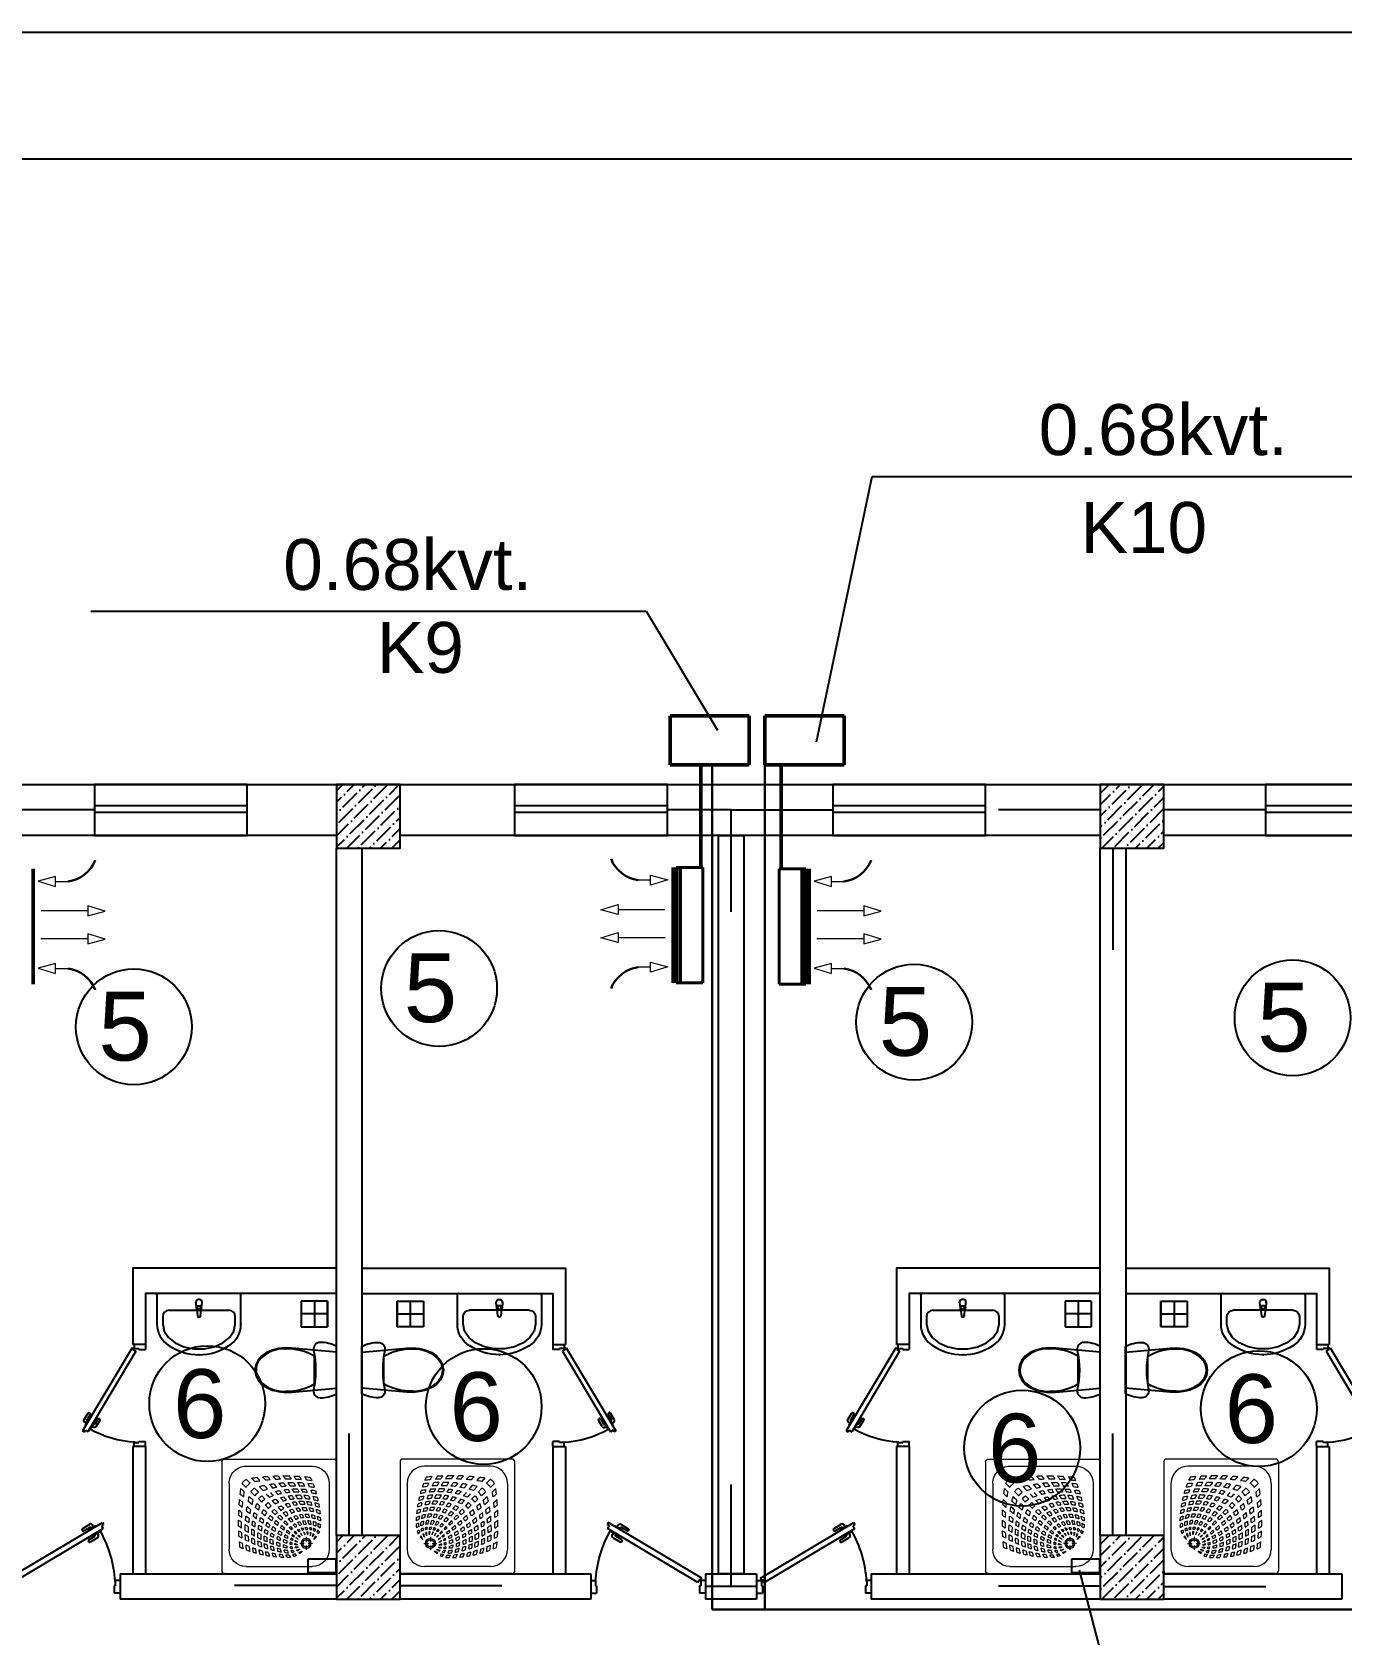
# Model space of a CAD drawing. Header units: millimetres. Extents: x 42452 to 2852333, y -419346 to 834876.
# Drawn here: x 2634634 to 2644925, y 600817 to 613409 of the extents above; entities that cross this region are included whole.
import ezdxf

# ---------------------------------------------------------------- set-up
doc = ezdxf.new("R2010")
doc.units = ezdxf.units.MM
for name, color, linetype, lineweight in [('c_dv_l x_tti-25_Ном._пера__21_Ном._пера__21', 7, 'Continuous', 30), ('memar', 7, 'Continuous', 25), ('ДВЕРИ', 7, 'Continuous', 5), ('Интерьер - Мебель_Ном._пера__1', 7, 'Continuous', 15), ('надписи', 5, 'Continuous', 30), ('соед_роз', 94, 'Continuous', 30), ('Соедин_роз', 94, 'Continuous', 30)]:
    doc.layers.add(name, color=color, linetype=linetype, lineweight=lineweight)
doc.layers.add('Интерьер - Мебель_Ном._пера__75', color=160, linetype='Continuous', lineweight=25, true_color=0x2731ed)
doc.styles.get("Standard").update_dxf_attribs({"font": 'arial.ttf'})
doc.styles.add('СГЕНЕРИР_СТИЛЬ_1', font='arial.ttf')

# ---------------------------------------------------------------- blocks, each defined once
blk = doc.blocks.new('qapi 700')
at = {"layer": 'ДВЕРИ', "color": 251, "lineweight": 25, "true_color": 0x636466}
for p, q in [((1281620, 90086), (1281659, 90086)), ((1281651, 89997), (1281651, 90034)), ((1281651, 90034), (1281659, 90034)), ((1281659, 90034), (1281659, 90086)), ((1282420, 90086), (1282380, 90086)), ((1282380, 90034), (1282380, 90085)), ((1282388, 90034), (1282380, 90034)), ((1282388, 89997), (1282388, 90034)), ((1281620, 89997), (1281651, 89997)), ((1282368, 90010), (1281735, 89633)), ((1282395, 89980), (1281741, 89591)), ((1282382, 89987), (1282368, 90010)), ((1282388, 89991), (1282382, 89987)), ((1282420, 89997), (1282388, 89997)), ((1282420, 89997), (1282388, 89997)), ((1282395, 89980), (1282388, 89991)), ((1281812, 89685), (1281762, 89656)), ((1281775, 89698), (1281826, 89728)), ((1281835, 89712), (1281794, 89687)), ((1281814, 89681), (1281812, 89685)), ((1281836, 89725), (1281838, 89722)), ((1281733, 89605), (1281747, 89613)), ((1281741, 89591), (1281733, 89605)), ((1281747, 89613), (1281735, 89633)), ((1281762, 89656), (1281765, 89651)), ((1281776, 89665), (1281770, 89676)), ((1281785, 89617), (1281787, 89613)), ((1281787, 89613), (1281837, 89642)), ((1281792, 89676), (1281793, 89674)), ((1281802, 89622), (1281809, 89609)), ((1281820, 89629), (1281818, 89631)), ((1281872, 89650), (1281831, 89626)), ((1281831, 89604), (1281881, 89634)), ((1281837, 89642), (1281835, 89646)), ((1281884, 89645), (1281883, 89647))]:
    blk.add_line(p, q, dxfattribs=at)
for centre, radius, start, end in [((1282471, 90052), 821, 183.4077, 209.5706), ((1281783, 89684), 15.9, 120.7133, 210.7133), ((1281798, 89680), 7.94, 120.7133, 210.7133), ((1281830, 89721), 7.94, 30.7133, 120.7133), ((1281831, 89718), 7.94, 300.7133, 30.7133), ((1281823, 89617), 15.9, 210.7133, 300.7133), ((1281827, 89633), 7.94, 210.7133, 300.7133), ((1281876, 89643), 7.94, 30.7133, 120.7133), ((1281877, 89641), 7.94, 300.7133, 30.7133)]:
    blk.add_arc(centre, radius, start, end, dxfattribs=at)
blk = doc.blocks.new('Умывальник 03 16')
at = {"layer": 'Интерьер - Мебель_Ном._пера__75', "color": 251, "linetype": 'Continuous', "true_color": 0x636466}
for p, q in [((0, 0), (-320, 0)), ((320, 0), (0, 0)), ((-330, -10), (-330, -240)), ((-25, -70), (-21, -112)), ((-18, -121), (-11, -174)), ((-14, -110), (-14, -95)), ((-14, -95), (14, -95)), ((11, -174), (18, -121)), ((14, -95), (14, -110)), ((21, -112), (25, -70)), ((330, -240), (330, -10)), ((-285, -180), (-285, -240)), ((-285, -240), (-273, -295)), ((-235, -130), (235, -130)), ((273, -295), (285, -240)), ((285, -240), (285, -180)), ((-273, -295), (-240, -345)), ((-240, -345), (-187, -387)), ((187, -387), (240, -345)), ((240, -345), (273, -295)), ((-187, -387), (-118, -417)), ((-118, -417), (-41, -433)), ((-41, -433), (41, -433)), ((41, -433), (118, -417)), ((118, -417), (187, -387))]:
    blk.add_line(p, q, dxfattribs=at)
for centre, radius, start, end in [((-320, -10), 10, 90, 180), ((320, -10), 10, 0, 90), ((0, -70), 25, 0, 180), ((0, -110), 21.1, 185.1696, 212.771), ((0, -110), 21.1, 212.771, 327.229), ((0, -110), 13.6, 180, 0), ((0, -110), 21.1, 327.229, 354.8304), ((-133, -240), 197, 180, 239.3268), ((-235, -180), 50, 90, 180), ((0, -173), 11.2, 187.1389, 352.8611), ((133, -240), 197, 300.6732, 0), ((235, -180), 50, 0, 90), ((0, -58), 422, 236.4705, 270), ((0, -58), 422, 270, 303.5295)]:
    blk.add_arc(centre, radius, start, end, dxfattribs=at)
for p in [(320, 0), (-330, -10), (-25, -70), (-18, -121), (21, -112), (11, -174), (330, -240), (-233, -410), (0, -480), (233, -410)]:
    blk.add_point(p, dxfattribs=at)
blk = doc.blocks.new('Унитаз 16_2')
at = {"layer": 'Интерьер - Мебель_Ном._пера__75', "color": 251, "linetype": 'Continuous', "true_color": 0x636466}
for p, q in [((-187, 0), (-194, -15)), ((187, 0), (-187, 0)), ((-141, 0), (-173, -350)), ((141, 0), (-141, 0)), ((173, -350), (141, 0)), ((194, -15), (187, 0)), ((-217, -112), (-218, -128)), ((-216, -95), (-217, -112)), ((-213, -79), (-216, -95)), ((-210, -62), (-213, -79)), ((-205, -46), (-210, -62)), ((-200, -31), (-205, -46)), ((-194, -15), (-200, -31)), ((200, -31), (194, -15)), ((205, -46), (200, -31)), ((210, -62), (205, -46)), ((213, -79), (210, -62)), ((216, -95), (213, -79)), ((217, -112), (216, -95)), ((218, -128), (217, -112)), ((-218, -128), (-216, -140)), ((-216, -140), (-212, -151)), ((-212, -151), (-206, -161)), ((-206, -161), (-198, -169)), ((-198, -169), (-188, -175)), ((-188, -175), (-178, -179)), ((-178, -179), (-166, -181)), ((-166, -181), (-154, -180)), ((-154, -180), (-116, -173)), ((-116, -173), (-78, -168)), ((0, -173), (-109, -173)), ((-78, -168), (-39, -165)), ((-39, -165), (0, -164)), ((0, -164), (39, -165)), ((109, -173), (0, -173)), ((39, -165), (78, -168)), ((78, -168), (116, -173)), ((116, -173), (154, -180)), ((154, -180), (166, -181)), ((166, -181), (178, -179)), ((178, -179), (188, -175)), ((188, -175), (198, -169)), ((198, -169), (206, -161)), ((206, -161), (212, -151)), ((212, -151), (216, -140)), ((216, -140), (218, -128)), ((-173, -350), (-175, -402)), ((175, -402), (173, -350)), ((-175, -402), (-169, -453)), ((-169, -453), (-157, -503)), ((-157, -503), (-138, -550)), ((138, -550), (157, -503)), ((157, -503), (169, -453)), ((169, -453), (175, -402)), ((-138, -550), (-112, -587)), ((-112, -587), (-79, -616)), ((-79, -616), (-41, -634)), ((41, -634), (79, -616)), ((79, -616), (112, -587)), ((81, -605), (81, -605)), ((112, -587), (138, -550)), ((-41, -634), (0, -640)), ((0, -631), (0, -631)), ((0, -640), (41, -634))]:
    blk.add_line(p, q, dxfattribs=at)
for centre, radius, start, end in [((258, -388), 425, 149.6518, 181.3539), ((-258, -388), 425, 358.6461, 30.3482), ((89, -412), 257, 176.8048, 228.4245), ((-89, -412), 257, 311.5755, 3.1952), ((1, -493), 139, 233.7772, 269.6644), ((-1, -493), 139, 270.3356, 306.2228)]:
    blk.add_arc(centre, radius, start, end, dxfattribs=at)
for p in [(109, -173), (-167, -398), (167, -398), (-81, -605)]:
    blk.add_point(p, dxfattribs=at)
blk = doc.blocks.new('Символ поддона душа 16')
at = {"layer": 'Интерьер - Мебель_Ном._пера__1', "color": 251, "linetype": 'Continuous', "lineweight": 5, "true_color": 0x636466}
for p, q in [((878, 900), (23, 900)), ((0, 22), (0, 878)), ((709, 844), (191, 844)), ((900, 22), (900, 878)), ((56, 191), (56, 709)), ((222, 662), (187, 662)), ((238, 713), (238, 678)), ((238, 647), (238, 611)), ((289, 662), (253, 662)), ((844, 191), (844, 709)), ((303, 601), (286, 614)), ((299, 597), (286, 614)), ((326, 567), (311, 584)), ((333, 574), (316, 589)), ((361, 531), (345, 547)), ((370, 540), (353, 555)), ((402, 486), (380, 510)), ((414, 498), (390, 520)), ((445, 440), (422, 465)), ((460, 455), (435, 478)), ((486, 395), (463, 420)), ((505, 414), (480, 437)), ((558, 364), (533, 387)), ((537, 342), (513, 367)), ((586, 289), (562, 314)), ((611, 314), (586, 338)), ((643, 228), (612, 260)), ((672, 257), (640, 288)), ((707, 159), (678, 190)), ((741, 193), (710, 222)), ((878, 0), (23, 0)), ((709, 56), (191, 56))]:
    blk.add_line(p, q, dxfattribs=at)
for radius in [39.4, 28.1]:
    blk.add_circle((238, 662), radius, dxfattribs=at)
for centre, radius, start, end in [((23, 878), 22.5, 90, 180), ((878, 878), 22.5, 0, 90), ((191, 709), 135, 90, 180), ((375, 636), 137, 108.2589, 116.5791), ((221, 672), 127, 35.2917, 42.9165), ((201, 669), 163, 29.6354, 36.3675), ((380, 568), 205, 88.3128, 95.6344), ((193, 668), 196, 25.9651, 31.9952), ((219, 668), 198, 26.2829, 32.3063), ((395, -91), 865, 86.9845, 88.7448), ((221, 664), 222, 23.6301, 29.5143), ((203, 656), 265, 20.8026, 26.059), ((395, -91), 865, 83.3288, 85.055), ((216, 652), 280, 19.5061, 24.9124), ((193, 644), 327, 17.2778, 22.1643), ((395, -91), 865, 79.7831, 81.4836), ((191, 641), 354, 15.4246, 20.2098), ((159, 633), 410, 13.5731, 17.8969), ((709, 709), 135, 0, 90), ((264, 525), 137, 129.0538, 140.804), ((-676, 1012), 935, 334.0421, 335.9516), ((375, 636), 137, 129.196, 140.9462), ((-112, 1576), 935, 294.0484, 295.9579), ((386, 556), 183, 114.6682, 122.9443), ((361, 416), 303, 98.8716, 104.2822), ((235, 666), 93.2, 48.7297, 55.3816), ((367, 478), 226, 101.3517, 107.6931), ((311, 389), 304, 87.4738, 92.4325), ((238, 662), 67.7, 26.6695, 27), ((-5397, -6293), 8966, 50.4229, 50.5638), ((108, 213), 459, 62.8458, 65.562), ((325, 476), 198, 89.1874, 95.9965), ((3, -304), 1022, 71.4234, 72.8305), ((-722, -1235), 2148, 60.8239, 61.4453), ((172, 140), 529, 73.0453, 75.4872), ((235, 666), 93.2, 32.1387, 37.3696), ((235, 666), 93.2, 16.8111, 21.1202), ((391, 520), 235, 101.8201, 106.3724), ((235, 666), 93.2, 344.2911, 347.5452), ((235, 666), 93.2, 359.6842, 5.0775), ((386, 556), 183, 101.3677, 106.7778), ((221, 672), 127, 21.1122, 27.6146), ((361, 416), 303, 90.9431, 94.1785), ((221, 672), 127, 341.1955, 345.1989), ((-722, -1235), 2148, 59.8538, 60.3474), ((172, 140), 529, 69.2224, 71.1284), ((359, 534), 169, 89.6302, 95.1753), ((221, 672), 127, 8.378, 13.7023), ((311, 389), 304, 80.2718, 83.408), ((221, 672), 127, 353.8386, 0.11), ((3, -304), 1022, 69.3865, 70.3486), ((325, 476), 198, 78.8788, 83.6226), ((201, 669), 163, 17.6042, 23.8079), ((201, 669), 163, 343.2389, 347.4953), ((201, 669), 163, 6.7115, 11.9035), ((201, 669), 163, 354.1913, 0.2556), ((391, 520), 235, 88.6469, 95.0662), ((193, 668), 196, 14.6813, 21.0162), ((385, 619), 120, 80.9202, 93.938), ((361, 416), 303, 80.5246, 85.8025), ((303, 275), 433, 75.0459, 78.8273), ((193, 668), 196, 4.2183, 9.5363), ((193, 668), 196, 352.6245, 358.5286), ((3, -304), 1022, 66.3258, 67.874), ((289, 356), 342, 68.1808, 73.0545), ((161, 64), 641, 66.5712, 69.1241), ((234, -309), 1060, 80.7899, 80.837), ((219, 668), 198, 13.8019, 20.7098), ((219, 668), 198, 349.7336, 355.6196), ((219, 668), 198, 1.6025, 7.7855), ((336, -158), 914, 82.7867, 84.4272), ((391, 520), 235, 81.5102, 81.7327), ((221, 664), 222, 11.3577, 18.0521), ((234, -309), 1060, 77.8137, 79.2341), ((99, -526), 1280, 73.4331, 74.6143), ((221, 664), 222, 348.8556, 354.1687), ((221, 664), 222, 359.6929, 6.0044), ((151, -320), 1048, 72.4325, 73.8593), ((-173, -726), 1499, 64.757, 65.7943), ((-149, -782), 1561, 66.7074, 67.6945), ((208, 656), 260, 9.8051, 15.9308), ((208, 656), 260, 349.5692, 354.2534), ((208, 656), 260, 359.1728, 5.1844), ((336, -158), 914, 79.3162, 80.9273), ((234, -309), 1060, 74.7822, 76.1739), ((219, 652), 277, 8.1122, 14.298), ((99, -526), 1280, 70.9149, 72.0683), ((219, 652), 277, 357.4706, 3.6927), ((151, -320), 1048, 69.3837, 70.7871), ((-149, -782), 1561, 64.623, 65.5906), ((193, 644), 327, 6.8416, 12.3555), ((193, 644), 327, 357.326, 3.0068), ((336, -158), 914, 75.9876, 77.5746), ((234, -309), 1060, 71.9075, 73.2752), ((191, 641), 354, 5.2184, 10.5629), ((99, -526), 1280, 68.541, 69.6743), ((191, 641), 354, 356.003, 1.5769), ((151, -320), 1048, 66.495, 67.884), ((159, 633), 410, 4.3349, 9.1453), ((159, 633), 410, 355.9929, 1.0759), ((91, 621), 500, 11.8149, 15.5001), ((395, -91), 865, 76.2338, 78.0955), ((336, -158), 914, 72.6385, 74.4189), ((91, 621), 500, 3.9186, 8.0135), ((234, -309), 1060, 68.9949, 70.5553), ((99, -526), 1280, 66.1047, 67.4125), ((91, 621), 500, 356.746, 1.1309), ((151, -320), 1048, 63.4759, 65.0958), ((68, 611), 550, 10.9345, 14.4671), ((68, 611), 550, 3.4001, 7.2825), ((8, 599), 636, 9.7539, 12.944), ((395, -91), 865, 72.6704, 74.4434), ((336, -158), 914, 69.2927, 70.9472), ((8, 599), 636, 2.9751, 6.4514), ((234, -309), 1060, 66.1054, 67.5253), ((99, -526), 1280, 63.7037, 64.8768), ((-80, 591), 746, 8.2388, 11.0494), ((-80, 591), 746, 2.295, 5.3301), ((395, -91), 865, 68.9788, 70.8399), ((-198, 578), 889, 7.0667, 9.5129), ((336, -158), 914, 65.8073, 67.5698), ((-198, 578), 889, 1.9244, 4.5393), ((234, -309), 1060, 63.0798, 64.6149), ((-387, 558), 1104, 6.1761, 8.2184), ((-387, 558), 1104, 1.91, 4.0711), ((395, -91), 865, 65.1461, 67.0472), ((-759, 508), 1504, 5.9584, 7.5213), ((336, -158), 914, 62.1533, 63.9448), ((-1097, 492), 1866, 4.8823, 6.1801), ((332, 520), 205, 174.3656, 181.6872), ((233, 681), 198, 237.6937, 243.7171), ((232, 707), 196, 238.0048, 244.0349), ((264, 525), 137, 153.4209, 161.7411), ((231, 700), 163, 233.6325, 240.3646), ((228, 679), 127, 227.0835, 234.7083), ((380, 509), 235, 174.9338, 181.3531), ((380, 509), 235, 163.6276, 168.1799), ((235, 665), 93.2, 214.6184, 221.2703), ((232, 707), 196, 248.9838, 255.3187), ((282, 515), 120, 176.062, 189.0798), ((344, 514), 183, 163.2222, 168.6323), ((231, 700), 163, 246.1921, 252.3958), ((228, 679), 127, 242.3854, 248.8878), ((344, 514), 183, 147.0557, 155.3318), ((235, 665), 93.2, 232.6304, 237.8613), ((484, 539), 303, 175.8215, 179.0569), ((484, 539), 303, 184.1975, 189.4754), ((484, 539), 303, 165.7178, 171.1284), ((366, 541), 169, 174.8247, 180.3698), ((231, 700), 163, 258.0965, 263.2885), ((228, 679), 127, 256.2977, 261.622), ((232, 707), 196, 260.4637, 265.7817), ((625, 597), 433, 191.1727, 194.9541), ((422, 533), 226, 162.3069, 168.6483), ((235, 665), 93.2, 248.8798, 253.1889), ((511, 589), 304, 177.5675, 182.5262), ((238, 662), 67.7, 243, 243.3305), ((511, 589), 304, 186.592, 189.7282), ((544, 611), 342, 196.9455, 201.8192), ((424, 575), 198, 174.0035, 180.8126), ((235, 665), 93.2, 264.9225, 270.3158), ((1204, 897), 1022, 197.1695, 198.5766), ((424, 575), 198, 186.3774, 191.1212), ((228, 679), 127, 269.89, 276.1614), ((231, 700), 163, 269.7444, 275.8087), ((232, 707), 196, 271.4714, 277.3755), ((836, 739), 641, 200.8759, 203.4288), ((1204, 897), 1022, 199.6514, 200.6135), ((760, 728), 529, 194.5128, 196.9547), ((2135, 1622), 2148, 208.5547, 209.1761), ((235, 665), 93.2, 282.4548, 285.7089), ((1204, 897), 1022, 202.126, 203.6742), ((228, 679), 127, 284.8011, 288.8045), ((760, 728), 529, 198.8716, 200.7776), ((231, 700), 163, 282.5047, 286.7611), ((687, 792), 459, 204.438, 207.1542), ((7193, 6297), 8966, 219.4362, 219.5771), ((2135, 1622), 2148, 209.6526, 210.1462), ((232, 707), 196, 283.0403, 287.731), ((760, 728), 529, 203.6707, 206.5727), ((235, 665), 93.2, 297.8934, 301.113), ((228, 679), 127, 297.5784, 301.5243), ((687, 792), 459, 209.3188, 211.7595), ((2135, 1622), 2148, 210.8741, 211.5744), ((7193, 6297), 8966, 219.6897, 219.8217), ((231, 700), 163, 293.6956, 297.934), ((235, 665), 93.2, 313.4687, 315.4047), ((235, 666), 93.2, 314.5953, 316.5313), ((228, 679), 127, 311.099, 312.8153), ((232, 707), 196, 293.9046, 298.3479), ((687, 792), 459, 215.1743, 218.3067), ((221, 672), 127, 317.1847, 318.901), ((235, 666), 93.2, 328.887, 332.1066), ((7193, 6297), 8966, 219.9999, 220.1536), ((231, 700), 163, 305.8661, 307.4927), ((233, 681), 198, 298.3461, 303.1161), ((221, 672), 127, 328.4757, 332.4216), ((-5397, -6293), 8966, 50.1783, 50.3103), ((201, 669), 163, 322.5073, 324.1339), ((108, 213), 459, 58.2405, 60.6812), ((201, 669), 163, 332.066, 336.3044), ((232, 707), 196, 305.3872, 307.0355), ((193, 668), 196, 322.9645, 324.6128), ((233, 681), 198, 310.3725, 312.2207), ((219, 668), 198, 317.7793, 319.6275), ((193, 668), 196, 331.6521, 336.0954), ((-5397, -6293), 8966, 49.8464, 50.0001), ((108, 213), 459, 51.6933, 54.8257), ((193, 668), 196, 342.269, 346.9597), ((-722, -1235), 2148, 58.4256, 59.1259), ((236, 679), 222, 310.2953, 312.2018), ((172, 140), 529, 63.4273, 66.3293), ((219, 668), 198, 326.8839, 331.6539), ((221, 664), 222, 317.7982, 319.7047), ((219, 668), 198, 338.4256, 343.8597), ((221, 664), 222, 326.5145, 331.2419), ((-5397, -6293), 8966, 49.4635, 49.6642), ((-2093, -2811), 4200, 52.9007, 53.3154), ((221, 664), 222, 337.8477, 343.1726), ((-722, -1235), 2148, 56.8944, 57.6723), ((208, 656), 260, 328.7474, 333.23), ((172, 140), 529, 57.2921, 60.3822), ((3, -304), 1022, 63.2147, 64.756), ((208, 656), 260, 339.384, 344.127), ((219, 652), 277, 327.2617, 331.8043), ((-2093, -2811), 4200, 52.082, 52.5038), ((219, 652), 277, 337.9613, 342.5935), ((-722, -1235), 2148, 55.327, 56.1089), ((-142, -444), 1191, 56.961, 58.3262), ((219, 652), 277, 348.1088, 352.6732), ((3, -304), 1022, 60.0048, 61.5377), ((-173, -726), 1499, 62.5826, 63.6046), ((193, 644), 327, 339.8931, 344.0222), ((193, 644), 327, 349.0008, 353.0845), ((191, 641), 354, 339.249, 343.1565), ((-722, -1235), 2148, 53.8291, 54.6041), ((-142, -444), 1191, 54.2862, 55.6498), ((191, 641), 354, 347.9688, 351.9467), ((3, -304), 1022, 56.9406, 58.4743), ((-173, -726), 1499, 60.527, 61.5397), ((-149, -782), 1561, 62.6595, 63.6145), ((159, 633), 410, 340.8198, 344.2758), ((159, 633), 410, 348.655, 352.3383), ((91, 621), 500, 343.6182, 346.5984), ((-415, -951), 1762, 54.6668, 55.6992), ((-131, -618), 1358, 56.8954, 58.2556), ((91, 621), 500, 350.3185, 353.6011), ((-173, -726), 1499, 58.299, 59.4723), ((-149, -782), 1561, 60.573, 61.6817), ((68, 611), 550, 350.4941, 353.5633), ((68, 611), 550, 356.558, 0.7271), ((8, 599), 636, 351.3186, 354.0676), ((-173, -726), 1499, 56.1119, 57.1735), ((8, 599), 636, 356.7869, 0.5306), ((-149, -782), 1561, 58.5275, 59.521), ((151, -320), 1048, 60.4879, 61.9464), ((-80, 591), 746, 351.9913, 354.4114), ((-80, 591), 746, 356.8297, 0.1009), ((-198, 578), 889, 357.151, 359.9641), ((-149, -782), 1561, 56.3273, 57.4598), ((99, -526), 1280, 61.1733, 62.4624), ((151, -320), 1048, 57.2873, 58.9284), ((-387, 558), 1104, 357.8977, 0.2141), ((-759, 508), 1504, 2.7123, 4.3514), ((234, -309), 1060, 59.8831, 61.4256), ((99, -526), 1280, 58.4809, 59.7549), ((-759, 508), 1504, 359.5991, 1.3466), ((151, -320), 1048, 53.8072, 55.4332), ((-1097, 492), 1866, 2.2181, 3.5573), ((-1097, 492), 1866, 359.6289, 1.0375), ((992, 505), 865, 181.2552, 183.0155), ((236, 679), 222, 240.4857, 246.3699), ((245, 697), 265, 243.941, 249.1974), ((992, 505), 865, 184.945, 186.6712), ((248, 684), 280, 245.0876, 250.4939), ((256, 707), 327, 247.8357, 252.7222), ((1058, 564), 914, 185.5728, 187.2133), ((380, 509), 235, 188.2673, 188.4898), ((1058, 564), 914, 189.0727, 190.6838), ((1209, 666), 1060, 189.163, 189.2101), ((233, 681), 198, 249.2902, 256.1981), ((1209, 666), 1060, 190.7659, 192.1863), ((236, 679), 222, 251.9479, 258.6423), ((244, 692), 260, 254.0692, 260.1949), ((1209, 666), 1060, 193.8261, 195.2178), ((248, 681), 277, 255.702, 261.8878), ((256, 707), 327, 257.6445, 263.1584), ((1426, 801), 1280, 195.3857, 196.5669), ((233, 681), 198, 262.2145, 268.3975), ((1426, 801), 1280, 197.9317, 199.0851), ((1220, 749), 1048, 196.1407, 197.5675), ((236, 679), 222, 263.9956, 270.3071), ((244, 692), 260, 264.8156, 270.8272), ((1220, 749), 1048, 199.2129, 200.6163), ((248, 681), 277, 266.3073, 272.5294), ((1682, 1049), 1561, 202.3055, 203.2926), ((256, 707), 327, 266.9932, 272.674), ((233, 681), 198, 274.3804, 280.2664), ((236, 679), 222, 275.8313, 281.1444), ((1626, 1073), 1499, 204.2057, 205.243), ((1682, 1049), 1561, 204.4094, 205.377), ((244, 692), 260, 275.7466, 280.4308), ((1204, 897), 1022, 205.244, 206.7853), ((1626, 1073), 1499, 206.3954, 207.4174), ((248, 681), 277, 277.3268, 281.8912), ((233, 681), 198, 286.1403, 291.5744), ((256, 707), 327, 276.9155, 280.9992), ((236, 679), 222, 286.8274, 292.1523), ((760, 728), 529, 209.6178, 212.7079), ((1204, 897), 1022, 208.4623, 209.9952), ((244, 692), 260, 285.873, 290.616), ((2135, 1622), 2148, 212.3277, 213.1056), ((248, 681), 277, 287.4065, 292.0387), ((1344, 1042), 1191, 211.6738, 213.039), ((236, 679), 222, 298.7581, 303.4855), ((3711, 2993), 4200, 216.6846, 217.0992), ((256, 707), 327, 285.9778, 290.1069), ((2135, 1622), 2148, 213.8911, 214.673), ((7193, 6297), 8966, 220.3358, 220.5365), ((244, 692), 260, 296.77, 301.2526), ((259, 709), 354, 286.8435, 290.751), ((248, 681), 277, 298.1957, 302.7383), ((3711, 2993), 4200, 217.4962, 217.918), ((2135, 1622), 2148, 215.3959, 216.1709), ((7193, 6297), 8966, 220.7207, 220.9272), ((256, 707), 327, 295.6884, 299.8756), ((244, 692), 260, 307.4055, 309.2965), ((208, 656), 260, 320.7035, 322.5945), ((259, 709), 354, 296.1376, 300.229), ((3711, 2993), 4200, 218.2881, 218.7048), ((248, 681), 277, 308.7401, 310.7182), ((219, 652), 277, 319.2818, 321.2599), ((267, 741), 410, 294.0771, 297.8554), ((7193, 6297), 8966, 221.1013, 221.3052), ((256, 707), 327, 305.219, 307.1214), ((-5397, -6293), 8966, 49.0728, 49.2793), ((193, 644), 327, 322.8786, 324.781), ((259, 709), 354, 305.3155, 307.2306), ((191, 641), 354, 322.7694, 324.6845), ((193, 644), 327, 330.1244, 334.3116), ((267, 741), 410, 302.4326, 304.2719), ((191, 641), 354, 329.771, 333.8624), ((-5397, -6293), 8966, 48.6948, 48.8987), ((159, 633), 410, 325.7281, 327.5674), ((-2093, -2811), 4200, 51.2952, 51.7119), ((159, 633), 410, 332.1446, 335.9229), ((458, 437), 90, 317.1745, 326.3339), ((91, 621), 500, 336.0335, 339.3719), ((-5397, -6293), 8966, 48.2399, 48.4587), ((-2093, -2811), 4200, 50.3676, 50.8228), ((-722, -1235), 2148, 52.1041, 52.9721), ((68, 611), 550, 336.8765, 340.0727), ((68, 611), 550, 344.0734, 346.9579), ((8, 599), 636, 338.9514, 341.8723), ((-2093, -2811), 4200, 49.4605, 49.9012), ((8, 599), 636, 345.4628, 348.1213), ((-722, -1235), 2148, 50.4106, 51.2332), ((-415, -951), 1762, 52.6863, 53.6473), ((-131, -618), 1358, 54.4189, 55.6212), ((-80, 591), 746, 346.7772, 349.1685), ((-198, 578), 889, 348.3139, 350.441), ((-722, -1235), 2148, 48.5006, 49.5053), ((-415, -951), 1762, 50.477, 51.6335), ((-198, 578), 889, 352.9007, 355.0176), ((-131, -618), 1358, 51.6788, 53.1067), ((-173, -726), 1499, 53.7268, 54.9619), ((-387, 558), 1104, 350.3933, 352.2198), ((-387, 558), 1104, 354.2825, 356.0781), ((-759, 508), 1504, 353.6708, 355.1313), ((-415, -951), 1762, 47.9821, 49.0561), ((-759, 508), 1504, 356.7305, 358.1547), ((-131, -618), 1358, 48.5988, 49.9547), ((-149, -782), 1561, 53.9349, 55.0232), ((-173, -726), 1499, 51.092, 52.2703), ((-1097, 492), 1866, 357.2023, 358.4067), ((992, 505), 865, 188.5164, 190.2169), ((259, 709), 354, 249.7902, 254.5754), ((267, 741), 410, 252.1031, 256.4269), ((279, 809), 500, 254.5, 258.1851), ((992, 505), 865, 191.9045, 193.7662), ((289, 832), 550, 255.5329, 259.0655), ((301, 892), 636, 257.056, 260.2461), ((992, 505), 865, 195.5566, 197.3296), ((1058, 564), 914, 192.4254, 194.0124), ((1058, 564), 914, 195.5811, 197.3615), ((1058, 564), 914, 199.0528, 200.7073), ((1209, 666), 1060, 196.7248, 198.0925), ((259, 709), 354, 259.4371, 264.7816), ((267, 741), 410, 260.8547, 265.6651), ((279, 809), 500, 261.9865, 266.0814), ((1209, 666), 1060, 199.4447, 201.0051), ((289, 832), 550, 262.7175, 266.5999), ((1426, 801), 1280, 200.3257, 201.459), ((1209, 666), 1060, 202.4747, 203.8946), ((301, 892), 636, 263.5486, 267.0249), ((1426, 801), 1280, 202.5875, 203.8953), ((259, 709), 354, 268.4231, 273.997), ((1220, 749), 1048, 202.116, 203.505), ((267, 741), 410, 268.9241, 274.0071), ((1426, 801), 1280, 205.1232, 206.2963), ((279, 809), 500, 268.8691, 273.254), ((1220, 749), 1048, 204.9042, 206.5241), ((289, 832), 550, 269.2729, 273.442), ((1682, 1049), 1561, 206.3855, 207.3405), ((301, 892), 636, 269.4694, 273.2131), ((1220, 749), 1048, 208.0536, 209.5121), ((259, 709), 354, 278.0533, 282.0312), ((1626, 1073), 1499, 208.4603, 209.473), ((1682, 1049), 1561, 208.3183, 209.427), ((267, 741), 410, 277.6617, 281.345), ((1204, 897), 1022, 211.5257, 213.0594), ((279, 809), 500, 276.3989, 279.6815), ((1626, 1073), 1499, 210.5277, 211.701), ((1682, 1049), 1561, 210.479, 211.4725), ((289, 832), 550, 276.4367, 279.5059), ((1344, 1042), 1191, 214.3502, 215.7138), ((1518, 1031), 1358, 211.7444, 213.1046), ((301, 892), 636, 275.9324, 278.6814), ((1626, 1073), 1499, 212.8265, 213.8881), ((267, 741), 410, 285.7242, 289.1802), ((279, 809), 500, 283.4016, 286.3818), ((1851, 1315), 1762, 214.3008, 215.3332), ((1518, 1031), 1358, 214.3788, 215.5811), ((289, 832), 550, 283.0421, 285.9266), ((2135, 1622), 2148, 217.0279, 217.8959), ((301, 892), 636, 281.8787, 284.5372), ((1851, 1315), 1762, 216.3527, 217.3137), ((309, 980), 746, 280.8315, 283.2228), ((279, 809), 500, 290.6281, 293.9665), ((3711, 2993), 4200, 219.1772, 219.6324), ((2135, 1622), 2148, 218.7668, 219.5894), ((289, 832), 550, 289.9273, 293.1235), ((7193, 6297), 8966, 221.5413, 221.7601), ((301, 892), 636, 288.1277, 291.0486), ((3711, 2993), 4200, 220.0988, 220.5395), ((463, 442), 90, 303.6661, 312.8255), ((309, 980), 746, 286.3701, 288.9778), ((7193, 6297), 8966, 221.9887, 222.2056), ((484, 415), 90, 305.6468, 315.5471), ((485, 416), 90, 314.4529, 324.3532), ((516, 391), 90, 301.3122, 312.1558), ((509, 384), 90, 317.8442, 328.6878), ((537, 364), 90, 303.1469, 314.6807), ((536, 363), 90, 315.3193, 326.8531), ((592, 308), 11.2, 314.6807, 315.3193), ((-5397, -6293), 8966, 47.7944, 48.0113), ((565, 337), 90, 301.7967, 314.2789), ((563, 335), 90, 315.7211, 328.2033), ((-198, 578), 889, 343.3, 345.5982), ((-5397, -6293), 8966, 47.2852, 47.555), ((594, 302), 90, 316.7747, 330.3169), ((-2093, -2811), 4200, 48.4326, 48.975), ((-387, 558), 1104, 346.1926, 348.1444), ((-759, 508), 1504, 350.4034, 351.9611), ((-5397, -6293), 8966, 46.7042, 46.9401), ((-2093, -2811), 4200, 47.2646, 47.747), ((-722, -1235), 2148, 46.322, 47.2438), ((-1097, 492), 1866, 351.9982, 353.2744), ((-1097, 492), 1866, 354.6558, 355.8863), ((191, 191), 135, 180, 270), ((309, 980), 746, 258.9506, 261.7612), ((992, 505), 865, 199.1601, 201.0212), ((322, 1098), 889, 260.4871, 262.9333), ((342, 1287), 1104, 261.7816, 263.8239), ((992, 505), 865, 202.9528, 204.8539), ((392, 1659), 1504, 262.4787, 264.0416), ((408, 1997), 1866, 263.8199, 265.1177), ((1058, 564), 914, 202.4302, 204.1927), ((1058, 564), 914, 206.0552, 207.8467), ((309, 980), 746, 264.6699, 267.705), ((322, 1098), 889, 265.4607, 268.0756), ((1209, 666), 1060, 205.3851, 206.9202), ((342, 1287), 1104, 265.9289, 268.09), ((392, 1659), 1504, 265.6486, 267.2877), ((1209, 666), 1060, 208.5744, 210.1169), ((1426, 801), 1280, 207.5376, 208.8267), ((408, 1997), 1866, 266.4427, 267.7819), ((309, 980), 746, 269.8991, 273.1703), ((1426, 801), 1280, 210.2451, 211.5191), ((322, 1098), 889, 270.0359, 272.849), ((1220, 749), 1048, 211.0716, 212.7127), ((342, 1287), 1104, 269.7859, 272.1023), ((392, 1659), 1504, 268.6534, 270.4009), ((1220, 749), 1048, 214.5668, 216.1928), ((1682, 1049), 1561, 212.5402, 213.6727), ((408, 1997), 1866, 268.9625, 270.3711), ((309, 980), 746, 275.5886, 278.0087), ((322, 1098), 889, 274.9824, 277.0993), ((1626, 1073), 1499, 215.0381, 216.2732), ((1682, 1049), 1561, 214.9768, 216.0651), ((342, 1287), 1104, 273.9219, 275.7175), ((1518, 1031), 1358, 216.8933, 218.3212), ((392, 1659), 1504, 271.8453, 273.2695), ((1626, 1073), 1499, 217.7297, 218.908), ((408, 1997), 1866, 271.5933, 272.7977), ((322, 1098), 889, 279.559, 281.6861), ((1851, 1315), 1762, 218.3665, 219.523), ((1518, 1031), 1358, 220.0453, 221.4012), ((342, 1287), 1104, 277.7802, 279.6067), ((2135, 1622), 2148, 220.4947, 221.4994), ((392, 1659), 1504, 274.8687, 276.3292), ((1851, 1315), 1762, 220.9439, 222.0179), ((408, 1997), 1866, 274.1137, 275.3442), ((322, 1098), 889, 284.4018, 286.7), ((3711, 2993), 4200, 221.025, 221.5674), ((2135, 1622), 2148, 222.7562, 223.678), ((342, 1287), 1104, 281.8556, 283.8074), ((7193, 6297), 8966, 222.445, 222.7148), ((392, 1659), 1504, 278.0389, 279.5966), ((3711, 2993), 4200, 222.253, 222.7354), ((408, 1997), 1866, 276.7256, 278.0018), ((7193, 6297), 8966, 223.0599, 223.2958), ((598, 306), 90, 299.6831, 313.2253), ((628, 264), 90, 303.8799, 318.4865), ((636, 272), 90, 311.5135, 326.1201), ((667, 239), 90, 296.5187, 312.3183), ((709, 191), 135, 270, 0), ((661, 233), 90, 317.6817, 333.4813), ((23, 22), 22.5, 180, 270), ((878, 22), 22.5, 270, 0)]:
    blk.add_arc(centre, radius, start, end, dxfattribs=at)

msp = doc.modelspace()

# ---------------------------------------------------------------- hatches: boundary and pattern name
at = {"layer": 'memar', "lineweight": 25}
h = msp.add_hatch(dxfattribs=at)
h.set_pattern_fill('ANSI36', color=256, scale=500)
h.set_pattern_definition([(45, (890788.183, 3063898.607), (33.1456304, 121.533978), [156.25, -31.25, 0, -31.25])])
h.paths.add_polyline_path([(2637025.94493, 607498.52629), (2637025.94493, 606998.52629), (2637525.94493, 606998.52629), (2637525.94493, 607498.52629)])
h = msp.add_hatch(dxfattribs=at)
h.set_pattern_fill('ANSI36', color=256, scale=500)
h.set_pattern_definition([(45, (884787.793, 3063898.607), (33.1456304, 121.533978), [156.25, -31.25, 0, -31.25])])
h.paths.add_polyline_path([(2643026.33493, 607498.52629), (2643026.33493, 606998.52629), (2643526.33493, 606998.52629), (2643526.33493, 607498.52629)])
h = msp.add_hatch(dxfattribs=at)
h.set_pattern_fill('ANSI36', color=256, scale=500)
h.set_pattern_definition([(45, (890788.183, 3057998.6), (33.1456304, 121.533978), [156.25, -31.25, 0, -31.25])])
h.paths.add_polyline_path([(2637025.94493, 601598.5206), (2637025.94493, 601098.5206), (2637525.94493, 601098.5206), (2637525.94493, 601598.5206)])
h = msp.add_hatch(dxfattribs=at)
h.set_pattern_fill('ANSI36', color=256, scale=500)
h.set_pattern_definition([(45, (884787.793, 3057998.6), (33.1456304, 121.533978), [156.25, -31.25, 0, -31.25])])
h.paths.add_polyline_path([(2643026.33493, 601598.5206), (2643026.33493, 601098.5206), (2643526.33493, 601098.5206), (2643526.33493, 601598.5206)])

# ---------------------------------------------------------------- linework, layer by layer
at = {"layer": 'c_dv_l x_tti-25_Ном._пера__21_Ном._пера__21', "linetype": 'Continuous', "lineweight": 25, "flags": 128}
for points in [[(2591320.97086, 613409.26844), (2674928.52286, 613409.26844), (2674928.52286, 554286.78524), (2591320.97086, 554286.78524)], [(2595302.28286, 612413.94044), (2673933.19486, 612413.94044), (2673933.19486, 555282.11324), (2595302.28286, 555282.11324)]]:
    msp.add_lwpolyline(points, close=True, dxfattribs=at)
at = {"layer": 'memar', "lineweight": 25}
for p, q in [((2635125.6591, 607298.52629), (2633325.6591, 607298.52629)), ((2640126.13986, 607298.52629), (2639625.96356, 607298.52629)), ((2640126.13986, 606498.52629), (2640126.13986, 607298.52629)), ((2640126.13986, 607298.52629), (2640926.13986, 607298.52629)), ((2643126.33493, 606998.52629), (2643126.33493, 606198.52629)), ((2636852.34173, 603438.64971), (2636852.34173, 603238.64971)), ((2637606.16675, 603438.64971), (2637606.16675, 603238.64971)), ((2642852.34173, 603438.64971), (2642852.34173, 603238.64971)), ((2643606.16675, 603438.64971), (2643606.16675, 603238.64971)), ((2636954.92238, 603338.64971), (2636749.86385, 603338.64971)), ((2637503.58609, 603338.64971), (2637708.64462, 603338.64971)), ((2642954.92238, 603338.64971), (2642749.86385, 603338.64971)), ((2643503.58609, 603338.64971), (2643708.64462, 603338.64971)), ((2643526.33493, 601198.5206), (2644326.33493, 601198.5206))]:
    msp.add_line(p, q, dxfattribs=at)
at = {"layer": 'memar', "color": 7, "lineweight": 25}
for p, q in [((2636749.86385, 603438.64971), (2636749.86385, 603238.64971)), ((2636954.8196, 603438.64971), (2636749.86385, 603438.64971)), ((2636954.8196, 603238.64971), (2636954.8196, 603438.64971)), ((2636954.92238, 603438.64971), (2636954.92238, 603238.64971)), ((2637503.58609, 603438.64971), (2637503.58609, 603238.64971)), ((2637503.68887, 603238.64971), (2637503.68887, 603438.64971)), ((2637503.68887, 603438.64971), (2637708.64462, 603438.64971)), ((2637708.64462, 603438.64971), (2637708.64462, 603238.64971)), ((2642749.86385, 603438.64971), (2642749.86385, 603238.64971)), ((2642954.8196, 603438.64971), (2642749.86385, 603438.64971)), ((2642954.92238, 603438.64971), (2642954.92238, 603238.64971)), ((2643503.58609, 603438.64971), (2643503.58609, 603238.64971)), ((2643503.68887, 603238.64971), (2643503.68887, 603438.64971)), ((2643503.68887, 603438.64971), (2643708.64462, 603438.64971)), ((2643708.64462, 603438.64971), (2643708.64462, 603238.64971)), ((2636749.86385, 603238.64971), (2636954.8196, 603238.64971)), ((2637708.64462, 603238.64971), (2637503.68887, 603238.64971)), ((2642749.86385, 603238.64971), (2642954.8196, 603238.64971)), ((2643708.64462, 603238.64971), (2643503.68887, 603238.64971))]:
    msp.add_line(p, q, dxfattribs=at)
at = {"layer": 'memar', "color": 0, "lineweight": 25}
for p, q in [((2635525.94493, 603098.5206), (2635425.94493, 603098.5206)), ((2638725.94493, 603098.5206), (2638825.94493, 603098.5206)), ((2641526.33493, 603098.5206), (2641426.33493, 603098.5206)), ((2644726.33493, 603098.5206), (2644826.33493, 603098.5206)), ((2635525.94493, 602298.5206), (2635425.94493, 602298.5206)), ((2638725.94493, 602298.5206), (2638825.94493, 602298.5206)), ((2641526.33493, 602298.5206), (2641426.33493, 602298.5206)), ((2644726.33493, 602298.5206), (2644826.33493, 602298.5206))]:
    msp.add_line(p, q, dxfattribs=at)
at = {"layer": 'memar', "color": 18, "lineweight": 25, "true_color": 0x000000}
msp.add_line((2642861.48155, 601324.92066), (2643217.62265, 599956.68762), dxfattribs=at)
at = {"layer": 'memar', "color": 0, "lineweight": 25}
for points in [[(2607526.13986, 607498.52629), (2648926.13986, 607498.52629)], [(2637025.94493, 607098.52629), (2631476.13986, 607098.52629)], [(2643026.33493, 607098.52629), (2637525.94493, 607098.52629)], [(2645075.96356, 607098.52629), (2643526.33493, 607098.52629)], [(2637025.94493, 603698.5206), (2635425.94493, 603698.5206), (2635425.94493, 603098.5206)], [(2637225.94493, 603698.5206), (2638825.94493, 603698.5206), (2638825.94493, 603098.5206)], [(2643026.33493, 603698.5206), (2641426.33493, 603698.5206), (2641426.33493, 603098.5206)], [(2643226.33493, 603698.5206), (2644826.33493, 603698.5206), (2644826.33493, 603098.5206)], [(2637025.94493, 603498.5206), (2635525.94493, 603498.5206), (2635525.94493, 603098.5206)], [(2637225.94493, 603498.5206), (2638725.94493, 603498.5206), (2638725.94493, 603098.5206)], [(2643026.33493, 603498.5206), (2641526.33493, 603498.5206), (2641526.33493, 603098.5206)], [(2643226.33493, 603498.5206), (2644726.33493, 603498.5206), (2644726.33493, 603098.5206)], [(2635425.94493, 602298.5206), (2635425.94493, 601298.5206)], [(2635525.94493, 602298.5206), (2635525.94493, 601298.5206)], [(2638725.94493, 602298.5206), (2638725.94493, 601298.5206)], [(2638825.94493, 602298.5206), (2638825.94493, 601298.5206)], [(2641426.33493, 602298.5206), (2641426.33493, 601298.5206)], [(2641526.33493, 602298.5206), (2641526.33493, 601298.5206)], [(2644726.33493, 602298.5206), (2644726.33493, 601298.5206)], [(2644826.33493, 602298.5206), (2644826.33493, 601298.5206)], [(2635325.66537, 601298.5206), (2637025.94493, 601298.5206)], [(2635325.66537, 601298.5206), (2635325.66537, 601098.5206)], [(2637525.94493, 601298.5206), (2639025.42874, 601298.5206)], [(2639025.42874, 601298.5206), (2639025.42874, 601098.5206)], [(2639925.42874, 601298.5206), (2640325.85098, 601298.5206)], [(2639925.42874, 601298.5206), (2639925.42874, 601098.5206)], [(2640325.85098, 601298.5206), (2640325.85098, 601098.5206)], [(2641225.85098, 601298.5206), (2643026.14, 601298.5206)], [(2641225.85098, 601298.5206), (2641225.85098, 601098.5206)], [(2644925.42874, 601098.5206), (2643526.33493, 601098.5206), (2643526.33493, 601298.5206), (2644925.42874, 601298.5206)], [(2644925.42874, 601298.5206), (2644925.42874, 601098.5206)], [(2637025.94493, 601098.5206), (2635325.66537, 601098.5206)], [(2639025.42874, 601098.5206), (2637525.94493, 601098.5206)], [(2640325.85098, 601098.5206), (2639925.42874, 601098.5206)], [(2643026.14, 601098.5206), (2641225.85098, 601098.5206)]]:
    msp.add_lwpolyline(points, dxfattribs=at)
for points in [[(2636325.6591, 607498.52629), (2635125.6591, 607498.52629), (2635125.6591, 607098.52629), (2636325.6591, 607098.52629)], [(2639625.96356, 607498.52629), (2638425.96356, 607498.52629), (2638425.96356, 607098.52629), (2639625.96356, 607098.52629)], [(2642126.13986, 607498.52629), (2640926.13986, 607498.52629), (2640926.13986, 607098.52629), (2642126.13986, 607098.52629)], [(2645526.13986, 607498.52629), (2644326.13986, 607498.52629), (2644326.13986, 607098.52629), (2645526.13986, 607098.52629)], [(2640226.13986, 601298.5206), (2640026.13986, 601298.5206), (2640026.13986, 607098.52629), (2640226.13986, 607098.52629)], [(2637225.6591, 601598.5206), (2637025.6591, 601598.5206), (2637025.6591, 606998.52629), (2637225.6591, 606998.52629)], [(2643226.33493, 601598.5206), (2643026.33493, 601598.5206), (2643026.33493, 606998.52629), (2643226.33493, 606998.52629)]]:
    msp.add_lwpolyline(points, close=True, dxfattribs=at)
at = {"layer": 'memar', "color": 3, "lineweight": 25}
for points in [[(2637525.94493, 607498.52629), (2637025.94493, 607498.52629), (2637025.94493, 606998.52629), (2637525.94493, 606998.52629)], [(2643526.33493, 607498.52629), (2643026.33493, 607498.52629), (2643026.33493, 606998.52629), (2643526.33493, 606998.52629)], [(2637525.94493, 601598.5206), (2637025.94493, 601598.5206), (2637025.94493, 601098.5206), (2637525.94493, 601098.5206)], [(2643526.33493, 601598.5206), (2643026.33493, 601598.5206), (2643026.33493, 601098.5206), (2643526.33493, 601098.5206)]]:
    msp.add_lwpolyline(points, close=True, dxfattribs=at)
at = {"layer": 'memar', "color": 146, "lineweight": 25, "true_color": 0x105689}
for points in [[(2635125.6591, 607329.66369), (2635125.6591, 607279.66369), (2636325.6591, 607279.66369), (2636325.6591, 607329.66369)], [(2638425.96356, 607329.66369), (2638425.96356, 607279.66369), (2639625.96356, 607279.66369), (2639625.96356, 607329.66369)], [(2640926.13986, 607329.66369), (2640926.13986, 607279.66369), (2642126.13986, 607279.66369), (2642126.13986, 607329.66369)], [(2644326.13986, 607329.66369), (2644326.13986, 607279.66369), (2645526.13986, 607279.66369), (2645526.13986, 607329.66369)]]:
    msp.add_lwpolyline(points, close=True, dxfattribs=at)
at = {"layer": 'memar', "lineweight": 25}
for points in [[(2643026.33493, 607298.52629), (2642226.33493, 607298.52629)], [(2644326.33493, 607298.52629), (2643526.33493, 607298.52629)], [(2637125.6591, 601598.5206), (2637125.6591, 602398.5206)], [(2643126.33493, 601598.5206), (2643126.33493, 602398.5206)], [(2640126.13986, 601198.5206), (2640126.13986, 601998.5206)], [(2637025.94493, 601204.88729), (2636225.94493, 601204.88729)], [(2637525.94493, 601204.88729), (2638325.94493, 601204.88729)], [(2640325.85098, 601198.5206), (2639925.42874, 601198.5206)], [(2643026.33493, 601200.72179), (2642226.33493, 601200.72179)]]:
    msp.add_lwpolyline(points, dxfattribs=at)
at = {"layer": 'memar', "color": 1, "lineweight": 25}
for points in [[(2636803.62238, 601413.8937), (2637021.00571, 601413.8937), (2637021.00571, 601304.42763), (2636803.62238, 601304.42763)], [(2642804.01237, 601414.1122), (2643021.3957, 601414.1122), (2643021.3957, 601304.64613), (2642804.01237, 601304.64613)]]:
    msp.add_lwpolyline(points, close=True, dxfattribs=at)
at = {"layer": 'memar', "color": 0, "lineweight": 25}
for centre in [(2637832.17203, 605895.5473), (2641564.15555, 605631.61433), (2644537.65616, 605664.82561), (2635433.96359, 605594.15537), (2636010.76917, 602634.36414), (2638182.98087, 602611.08576), (2644272.4936, 602594.67098), (2642413.0425, 602284.97562)]:
    msp.add_circle(centre, 454.87332, dxfattribs=at)
at = {"layer": 'надписи', "color": 0, "lineweight": -3}
for p, q in [((2640796.6901, 607834.45171), (2641235.89112, 609916.72369)), ((2641235.89112, 609916.72369), (2645212.24882, 609916.72369)), ((2635096.24784, 608859.52584), (2639459.50481, 608859.52584)), ((2639459.50481, 608859.52584), (2640020.559, 607923.91011))]:
    msp.add_line(p, q, dxfattribs=at)
at = {"layer": 'соед_роз', "lineweight": 50}
for p, q in [((2639647.25112, 608038.1495), (2639647.25112, 607652.09082)), ((2639647.25112, 608038.1495), (2640268.65956, 608038.1495)), ((2640268.65956, 607652.09082), (2640268.65956, 608038.1495)), ((2640392.01262, 608038.1495), (2640392.01262, 607652.09082)), ((2640392.01262, 608038.1495), (2641013.42106, 608038.1495)), ((2641013.42106, 607652.09082), (2641013.42106, 608038.1495)), ((2639647.25112, 607652.09082), (2640268.65956, 607652.09082)), ((2639887.99915, 606844.96176), (2639887.99915, 607652.09082)), ((2640392.01262, 607652.09082), (2641013.42106, 607652.09082)), ((2640521.0094, 606834.2485), (2640521.0094, 607641.37756)), ((2634642.67456, 606834.48246), (2634642.67456, 605930.08901)), ((2639670.09615, 606845.19572), (2639670.09615, 605940.80227)), ((2639694.86839, 606845.19572), (2639694.86839, 605940.80227)), ((2639724.95697, 606845.19572), (2639724.95697, 605940.80227)), ((2640684.05158, 606834.48246), (2640684.05158, 605930.08901)), ((2640714.14016, 606834.48246), (2640714.14016, 605930.08901)), ((2640738.9124, 606834.48246), (2640738.9124, 605930.08901))]:
    msp.add_line(p, q, dxfattribs=at)
at = {"layer": 'соед_роз', "lineweight": 40}
for p, q in [((2639905.07237, 606845.19572), (2639694.86839, 606845.19572)), ((2639694.86839, 606845.19572), (2639694.86839, 605940.80227)), ((2639905.07237, 605940.80227), (2639905.07237, 606845.19572)), ((2640503.93618, 606834.48246), (2640714.14016, 606834.48246)), ((2640503.93618, 605930.08901), (2640503.93618, 606834.48246)), ((2640714.14016, 606834.48246), (2640714.14016, 605930.08901)), ((2639694.86839, 605940.80227), (2639905.07237, 605940.80227)), ((2640714.14016, 605930.08901), (2640503.93618, 605930.08901))]:
    msp.add_line(p, q, dxfattribs=at)
at = {"layer": 'соед_роз', "lineweight": 15}
for p, q in [((2639905.07237, 606845.19572), (2639694.86839, 606845.19572)), ((2639694.86839, 606845.19572), (2639694.86839, 605940.80227)), ((2639905.07237, 605940.80227), (2639905.07237, 606845.19572)), ((2640503.93618, 606834.48246), (2640714.14016, 606834.48246)), ((2640503.93618, 605930.08901), (2640503.93618, 606834.48246)), ((2640714.14016, 606834.48246), (2640714.14016, 605930.08901)), ((2634818.6283, 606775.65951), (2634682.49255, 606738.41287)), ((2634682.49255, 606738.41287), (2634818.6283, 606696.38787)), ((2634818.6283, 606696.38787), (2634818.6283, 606775.65951)), ((2634818.6283, 606736.02369), (2634916.84114, 606736.02369)), ((2639494.14241, 606746.73695), (2639395.92957, 606746.73695)), ((2639494.14241, 606707.10113), (2639494.14241, 606786.37276)), ((2639494.14241, 606786.37276), (2639630.27816, 606749.12613)), ((2639630.27816, 606749.12613), (2639494.14241, 606707.10113)), ((2640914.86613, 606775.65951), (2640778.73039, 606738.41287)), ((2640778.73039, 606738.41287), (2640914.86613, 606696.38787)), ((2640914.86613, 606696.38787), (2640914.86613, 606775.65951)), ((2640914.86613, 606736.02369), (2641013.07898, 606736.02369)), ((2635073.74053, 606504.79906), (2634706.05257, 606504.79906)), ((2635209.87627, 606502.40988), (2635073.74053, 606544.43488)), ((2635073.74053, 606544.43488), (2635073.74053, 606465.16325)), ((2635073.74053, 606465.16325), (2635209.87627, 606502.40988)), ((2639102.89444, 606513.12314), (2639239.03018, 606555.14814)), ((2639239.03018, 606475.8765), (2639102.89444, 606513.12314)), ((2639239.03018, 606555.14814), (2639239.03018, 606475.8765)), ((2639239.03018, 606515.51232), (2639606.71815, 606515.51232)), ((2641169.97837, 606504.79906), (2640802.2904, 606504.79906)), ((2641306.11411, 606502.40988), (2641169.97837, 606544.43488)), ((2641169.97837, 606544.43488), (2641169.97837, 606465.16325)), ((2641169.97837, 606465.16325), (2641306.11411, 606502.40988)), ((2635209.87627, 606283.89424), (2635073.74053, 606325.91924)), ((2635073.74053, 606325.91924), (2635073.74053, 606246.64761)), ((2639102.89444, 606294.6075), (2639239.03018, 606336.6325)), ((2639239.03018, 606336.6325), (2639239.03018, 606257.36086)), ((2641306.11411, 606283.89424), (2641169.97837, 606325.91924)), ((2641169.97837, 606325.91924), (2641169.97837, 606246.64761)), ((2635073.74053, 606286.28342), (2634703.59188, 606286.28342)), ((2635073.74053, 606246.64761), (2635209.87627, 606283.89424)), ((2639239.03018, 606257.36086), (2639102.89444, 606294.6075)), ((2639239.03018, 606296.99668), (2639609.17884, 606296.99668)), ((2641169.97837, 606286.28342), (2640799.82971, 606286.28342)), ((2641169.97837, 606246.64761), (2641306.11411, 606283.89424)), ((2634818.6283, 606092.82248), (2634682.49255, 606055.57584)), ((2634682.49255, 606055.57584), (2634818.6283, 606013.55084)), ((2634818.6283, 606013.55084), (2634818.6283, 606092.82248)), ((2639494.14241, 606063.89992), (2639395.92957, 606063.89992)), ((2639494.14241, 606024.2641), (2639494.14241, 606103.53574)), ((2639494.14241, 606103.53574), (2639630.27816, 606066.2891)), ((2639630.27816, 606066.2891), (2639494.14241, 606024.2641)), ((2640914.86613, 606092.82248), (2640778.73039, 606055.57584)), ((2640778.73039, 606055.57584), (2640914.86613, 606013.55084)), ((2640914.86613, 606013.55084), (2640914.86613, 606092.82248)), ((2634818.6283, 606053.18666), (2634916.84114, 606053.18666)), ((2639694.86839, 605940.80227), (2639905.07237, 605940.80227)), ((2640714.14016, 605930.08901), (2640503.93618, 605930.08901)), ((2640914.86613, 606053.18666), (2641013.07898, 606053.18666))]:
    msp.add_line(p, q, dxfattribs=at)
at = {"layer": 'соед_роз'}
for centre, start, end in [((2634879.76218, 607002.43166), 277.923588556, 338.351629391), ((2639433.00853, 607013.14492), 201.648370609, 262.076411444), ((2640976.00002, 607002.43166), 277.923588556, 338.351629391), ((2639433.00853, 605797.49195), 97.923588609, 158.351629391), ((2634879.76218, 605786.77869), 21.648370609, 82.076411391), ((2640976.00002, 605786.77869), 21.648370609, 82.076411391)]:
    msp.add_arc(centre, 268.97594, start, end, dxfattribs=at)
at = {"layer": 'Соедин_роз'}
for p, q in [((2639978.78321, 607652.09082), (2639978.78321, 601017.35515)), ((2640392.01262, 607652.09082), (2640392.01262, 601017.35515)), ((2639978.78321, 601017.35515), (2647328.97227, 601017.35515))]:
    msp.add_line(p, q, dxfattribs=at)

# ---------------------------------------------------------------- block references
at = {"layer": 'memar', "color": 104, "linetype": 'Continuous', "lineweight": 25, "true_color": 0x029e21, "zscale": 1000}
for p in [(2635945.94493, 603498.5206), (2641946.33493, 603498.5206)]:
    msp.add_blockref('Умывальник 03 16', p, dxfattribs=at)
at = {"layer": 'memar', "color": 104, "linetype": 'Continuous', "lineweight": 25, "true_color": 0x029e21, "xscale": -1, "zscale": 1000}
for p in [(2638305.76863, 603498.5206), (2644306.15863, 603498.5206)]:
    msp.add_blockref('Умывальник 03 16', p, dxfattribs=at)
at = {"layer": 'memar', "lineweight": 25}
for p, xscale, yscale, zscale, rotation in [((2545453.29683, -679134.47506), -0.99985448786123, 0.99985448786123, 0.99985448786123, 270), ((2728798.59303, -679134.47506), 0.99985448786123, 0.99985448786123, 0.99985448786123, 90.00000000000001), ((2551453.68683, -679134.47506), -0.99985448786123, 0.99985448786123, 0.99985448786123, 270), ((2734798.98303, -679134.47506), 0.99985448786123, 0.99985448786123, 0.99985448786123, 90.00000000000001), ((4073099.2631, 702207.36755), 1.121843277023546, 1.121843277023546, 1.121843277023546, 180), ((1201249.0931, 702207.36755), -1.121843277023546, 1.121843277023546, 1.121843277023546, 180), ((4079003.18662, 702207.36755), 1.121843277023546, 1.121843277023546, 1.121843277023546, 180)]:
    msp.add_blockref('qapi 700', p, dxfattribs=dict(at, xscale=xscale, yscale=yscale, zscale=zscale, rotation=rotation))
at = {"layer": 'memar', "color": 104, "linetype": 'Continuous', "lineweight": 25, "true_color": 0x029e21, "zscale": 1000}
for name, p, rotation in [('Унитаз 16_2', (2637025.94493, 602897.92252), 270), ('Унитаз 16_2', (2643026.33493, 602897.92252), 270), ('Символ поддона душа 16', (2638425.96356, 601298.68395), 90.00000000000001), ('Символ поддона душа 16', (2644426.35355, 601298.68395), 90.00000000000001)]:
    msp.add_blockref(name, p, dxfattribs=dict(at, rotation=rotation))
at = {"layer": 'memar', "color": 104, "linetype": 'Continuous', "lineweight": 25, "true_color": 0x029e21, "xscale": -1, "zscale": 1000}
for name, p, rotation in [('Унитаз 16_2', (2637225.76863, 602897.92252), 90), ('Унитаз 16_2', (2643226.15863, 602897.92252), 90), ('Символ поддона душа 16', (2636125.94493, 601298.68395), 270), ('Символ поддона душа 16', (2642126.33493, 601298.68395), 270)]:
    msp.add_blockref(name, p, dxfattribs=dict(at, rotation=rotation))

# ---------------------------------------------------------------- texts
at = {"layer": 'memar', "linetype": 'Continuous', "lineweight": 25, "char_height": 540, "attachment_point": 3, "style": 'СГЕНЕРИР_СТИЛЬ_1'}
for s, insert in [('{\\fArial|b0|i0|c238|p38;5}', (2637973.77744, 606171.29958)), ('{\\fArial|b0|i0|c238|p38;5}', (2644679.26157, 605940.57789)), ('{\\fArial|b0|i0|c238|p38;5}', (2635575.56901, 605869.90765)), ('{\\fArial|b0|i0|c238|p38;5}', (2641705.76096, 605907.36661)), ('{\\fArial|b0|i0|c238|p38;6}', (2636161.5677, 602904.53709)), ('{\\fArial|b0|i0|c238|p38;6}', (2638333.7794, 602881.25872)), ('{\\fArial|b0|i0|c238|p38;6}', (2644423.29213, 602864.84393)), ('{\\fArial|b0|i0|c238|p38;6}', (2642563.84102, 602555.14857))]:
    msp.add_mtext(s, dxfattribs=dict(at, insert=insert))
at = {"layer": 'надписи', "color": 1, "lineweight": -3}
for s, p in [('K10', (2642871.79513, 609317.67226)), ('K9', (2637343.82029, 608375.15075))]:
    msp.add_text(s, height=400, dxfattribs=at).set_placement(p)
at = {"layer": 'надписи', "color": 0, "lineweight": -3, "char_height": 400, "attachment_point": 9}
for insert in [(2644499.84651, 610080.30096), (2638564.56218, 609021.29341)]:
    msp.add_mtext_dynamic_manual_height_columns('0{\\fArial|b0|i0|c238|p34;.}68{\\fArial|b0|i0|c238|p34;kvt.}', width=4770.9693678, gutter_width=2000, heights=[0], dxfattribs=dict(at, insert=insert))

doc.saveas('drawing.dxf')
